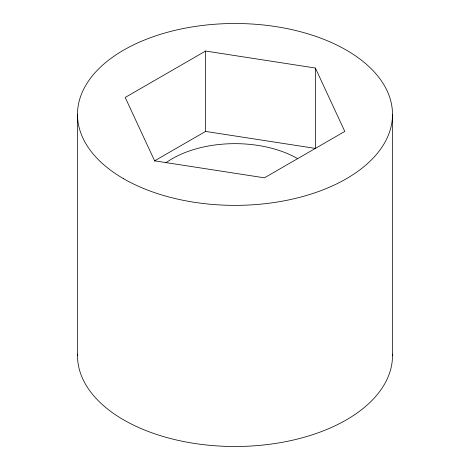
<?xml version="1.0" encoding="UTF-8"?>
<svg xmlns="http://www.w3.org/2000/svg" width="470" height="470" viewBox="0 0 470 470"><rect width="100%" height="100%" fill="white"/><g stroke="black" fill="none" stroke-linecap="round" stroke-linejoin="round"><path stroke-width="0.7" d="M205.578 51.042L125.202 97.449L154.624 160.84L264.422 177.825L344.798 131.418L315.376 68.032L205.578 51.042L205.578 131.424L154.319 161.016M205.578 131.424L315.376 148.408L315.376 68.032M392.503 114.433L392.503 355.567M77.497 114.433L77.497 355.567M165.91 162.79A88.595 51.154 0 0 1 297.645 158.643M392.485 354.133A157.503 90.933 0 0 1 235 446.5A157.503 90.933 0 0 1 77.515 354.133M123.628 178.735A157.503 90.933 0 0 0 387.139 137.969A157.503 90.933 0 0 0 194.233 26.596A157.503 90.933 0 0 0 123.628 178.735"/></g></svg>
